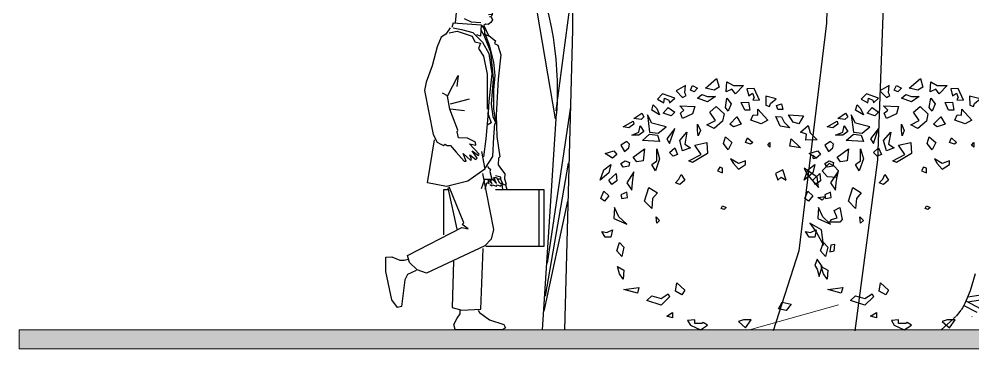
# Model space of a CAD drawing. Header units: millimetres. Extents: x 485872 to 486142, y -52344 to -52207.
# Drawn here: x 485994.97 to 485999.98, y -52339.38 to -52337.65 of the extents above; entities that cross this region are included whole.
import ezdxf

# ---------------------------------------------------------------- set-up
doc = ezdxf.new("R2010")
doc.units = ezdxf.units.MM
doc.header["$LTSCALE"] = 15
doc.styles.add('ATTR', font='romans.shx', dxfattribs={"width": 0.8, "height": 0.7})

# ---------------------------------------------------------------- blocks, each defined once
blk = doc.blocks.new('E39')
at = {"color": 47}
for p, q in [((36.7821, 13.516), (36.8153, 12.4644)), ((36.8153, 12.4644), (36.8929, 11.8249)), ((36.6712, 12.0807), (36.7355, 11.6)), ((36.8929, 11.8249), (36.9652, 11.6))]:
    blk.add_line(p, q, dxfattribs=at)
at = {"color": 45}
blk.add_line((36.638, 12.976), (36.6712, 12.0807), dxfattribs=at)
blk = doc.blocks.new('e48')
at = {"color": 47}
for p, q in [((26.5893, 7.0054), (26.6077, 6.9426)), ((26.6077, 6.9426), (26.6241, 6.9043)), ((26.6169, 6.9009), (26.504, 6.9193)), ((26.6174, 6.9199), (26.5683, 6.9279)), ((26.6042, 6.9206), (26.6042, 6.9206)), ((26.624, 6.9045), (26.5705, 6.877)), ((26.6322, 6.8876), (26.5837, 6.8626)), ((26.6013, 6.8454), (26.602, 6.8468)), ((26.6711, 6.8384), (26.7168, 6.797))]:
    blk.add_line(p, q, dxfattribs=at)
for start, end in [(203.0722, 214.4919), (214.7711, 223.5689), (224.2985, 227.9)]:
    blk.add_arc((26.7973, 6.9781), 0.1884, start, end, dxfattribs=at)
blk = doc.blocks.new('m4')
at = {"color": 27}
for p, q in [((1153046.83, 193666.11), (1153061.64, 193753.86)), ((1153036.08, 193749.48), (1153046.59, 193669.64)), ((1153039.41, 193704.98), (1153042.92, 193574)), ((1153050.25, 193603.13), (1153040.14, 193671.39)), ((1153052.41, 193574), (1153046.31, 193668.45)), ((1153051.14, 193588.64), (1153041.15, 193646.77)), ((1153051.77, 193582.21), (1153041.4, 193630.22))]:
    blk.add_line(p, q, dxfattribs=at)
for centre, start, end in [((1153196, 193678.1), 154.547, 183.6902), ((1153189.35, 193709), 173.4603, 181.5354)]:
    blk.add_arc(centre, 150, start, end, dxfattribs=at)
blk = doc.blocks.new('A$C1FC02FEC')
at = {"color": 72}
for points in [[(0.3695, 0.7393), (0.3625, 0.7132), (0.3772, 0.7051), (0.4025, 0.7105)], [(0.2429, 0.6751), (0.2587, 0.71), (0.2806, 0.7089), (0.2748, 0.6879), (0.2638, 0.6959), (0.2587, 0.6832), (0.2629, 0.676)], [(0.2908, 0.7186), (0.314, 0.6943), (0.3245, 0.7078), (0.3414, 0.6997), (0.3393, 0.7294), (0.3203, 0.7186)], [(0.4404, 0.7186), (0.4257, 0.7105), (0.4362, 0.6997), (0.4468, 0.7051)], [(0.4594, 0.6889), (0.4636, 0.697), (0.4615, 0.7186), (0.4889, 0.7024), (0.4699, 0.6835)], [(0.2134, 0.657), (0.2106, 0.6657), (0.1938, 0.6795), (0.2247, 0.6874), (0.2246, 0.6606)], [(0.3393, 0.6808), (0.3266, 0.6646), (0.3351, 0.643), (0.3435, 0.6538)], [(0.373, 0.6862), (0.3962, 0.67), (0.4257, 0.6808), (0.413, 0.6916), (0.3962, 0.6862)], [(0.4931, 0.6808), (0.5289, 0.6943), (0.5437, 0.6781), (0.5247, 0.6673), (0.5226, 0.6808), (0.51, 0.6754), (0.5079, 0.6673)], [(0.1789, 0.6646), (0.1742, 0.6484), (0.1893, 0.6482), (0.193, 0.6595)], [(0.2478, 0.6494), (0.2184, 0.6162), (0.2382, 0.6053), (0.2686, 0.6167), (0.2616, 0.6326), (0.2484, 0.6309)], [(0.2754, 0.6694), (0.2716, 0.6464), (0.2867, 0.6462), (0.2973, 0.6684)], [(0.3709, 0.6565), (0.3477, 0.6349), (0.3519, 0.6133), (0.3772, 0.5917), (0.3983, 0.6025), (0.373, 0.616), (0.3899, 0.6403)], [(0.4784, 0.6592), (0.4341, 0.6565), (0.4404, 0.6349), (0.4699, 0.6214), (0.4763, 0.6376), (0.4657, 0.6457)], [(0.5121, 0.6538), (0.4931, 0.6403), (0.5037, 0.6295), (0.5268, 0.6376)], [(0.5563, 0.6619), (0.5458, 0.6511), (0.5374, 0.6322), (0.5605, 0.6457)], [(0.1141, 0.629), (0.1276, 0.6056), (0.1438, 0.6103), (0.1578, 0.632)], [(0.1542, 0.594), (0.182, 0.5989), (0.1952, 0.6274), (0.1787, 0.6261), (0.1706, 0.6104)], [(0.3098, 0.6268), (0.2971, 0.6052), (0.3203, 0.5971), (0.3309, 0.6052)], [(0.5184, 0.5971), (0.5605, 0.6079), (0.5732, 0.6322), (0.5669, 0.5808), (0.5416, 0.5781)], [(0.5901, 0.6376), (0.5837, 0.6268), (0.5922, 0.6187), (0.6132, 0.6214)], [(0.0731, 0.5588), (0.1067, 0.558), (0.1046, 0.575), (0.1223, 0.5812), (0.0998, 0.6007), (0.094, 0.5796)], [(0.4257, 0.6052), (0.4173, 0.5862), (0.4236, 0.57), (0.4257, 0.5862)], [(0.5079, 0.5484), (0.4931, 0.5917), (0.5163, 0.5619)], [(0.5943, 0.5998), (0.5837, 0.5835), (0.5985, 0.5727), (0.6196, 0.5727), (0.5985, 0.5808)], [(0.6153, 0.6133), (0.6132, 0.6052), (0.628, 0.5944), (0.6448, 0.5971)], [(0.1496, 0.5619), (0.1222, 0.5349), (0.1538, 0.5403)], [(0.2782, 0.5646), (0.2634, 0.5511), (0.2697, 0.5457), (0.2845, 0.5511)], [(0.3435, 0.5673), (0.3245, 0.5511), (0.3351, 0.5295), (0.3498, 0.5484)], [(0.4573, 0.5808), (0.4636, 0.5457), (0.4468, 0.5349), (0.4699, 0.5268), (0.4784, 0.5565)], [(0.5437, 0.5727), (0.5374, 0.5538), (0.5879, 0.5565), (0.5669, 0.5754)], [(0.2128, 0.5511), (0.2128, 0.5376), (0.2192, 0.543)], [(0.3983, 0.5511), (0.3962, 0.5187), (0.4404, 0.4917), (0.451, 0.4971), (0.4151, 0.516), (0.4341, 0.543)], [(0.4931, 0.5349), (0.4847, 0.516), (0.4973, 0.5106), (0.5079, 0.5214)], [(0.6406, 0.5241), (0.628, 0.5349), (0.6259, 0.5457), (0.6343, 0.5538), (0.6512, 0.543)], [(0.0864, 0.5133), (0.0759, 0.5052), (0.0843, 0.5025)], [(0.5458, 0.5322), (0.5374, 0.5025), (0.55, 0.4674), (0.5605, 0.4863), (0.5458, 0.4971)], [(0.5816, 0.5322), (0.5858, 0.4971), (0.6048, 0.4944), (0.6153, 0.5079)], [(0.6722, 0.5268), (0.6638, 0.516), (0.6765, 0.5052), (0.6975, 0.5187)], [(0.0232, 0.4809), (0.0379, 0.489), (0.059, 0.4674), (0.0443, 0.4512), (0.0148, 0.4485), (0.0105, 0.4674)], [(0.3203, 0.489), (0.3056, 0.4728), (0.2845, 0.4863), (0.2845, 0.4971), (0.3056, 0.489), (0.3287, 0.5025)], [(0.3519, 0.4755), (0.3604, 0.4782), (0.3667, 0.4674), (0.3519, 0.462)], [(0.6512, 0.489), (0.6385, 0.4971), (0.6259, 0.4917), (0.628, 0.4809), (0.6448, 0.4782)], [(0.6807, 0.4863), (0.687, 0.462), (0.7123, 0.4404), (0.7017, 0.4701)], [(0.0695, 0.4187), (0.0738, 0.4485), (0.1117, 0.4755), (0.1033, 0.4566)], [(0.1644, 0.4404), (0.1749, 0.4701), (0.196, 0.4593), (0.1897, 0.4404), (0.1791, 0.4485)], [(0.4741, 0.4566), (0.4636, 0.4404), (0.4784, 0.4269), (0.491, 0.4323), (0.4805, 0.4431)], [(0.6132, 0.4647), (0.6343, 0.4323), (0.6196, 0.4106), (0.6174, 0.4323)], [(0.6659, 0.4593), (0.6638, 0.4377), (0.6786, 0.4269), (0.687, 0.4404)], [(0.5437, 0.4025), (0.5584, 0.3863), (0.5605, 0.3566), (0.5816, 0.3782), (0.569, 0.4187)], [(0.6512, 0.3971), (0.6491, 0.3863), (0.6322, 0.389), (0.6343, 0.4052)], [(0.687, 0.3944), (0.6996, 0.3782), (0.7102, 0.3863), (0.7017, 0.4079)], [(0.0485, 0.3917), (0.059, 0.3809), (0.0716, 0.389)], [(0.0232, 0.3512), (0.0063, 0.3593), (0, 0.3242), (0.0063, 0.3161), (0.0358, 0.3161), (0.0316, 0.3242), (0.0148, 0.3296)], [(0.3519, 0.3647), (0.3414, 0.3593), (0.3477, 0.3539), (0.3561, 0.3566)], [(0.6701, 0.3593), (0.6722, 0.3269), (0.6343, 0.3107), (0.6575, 0.3323)], [(0.0548, 0.2485), (0.0611, 0.2945), (0.0948, 0.3134), (0.0759, 0.2864)], [(0.5479, 0.3323), (0.5374, 0.3215), (0.5458, 0.3134)], [(0.6765, 0.2945), (0.6807, 0.2729), (0.6975, 0.2729), (0.7081, 0.2891), (0.6933, 0.2864)], [(0.6554, 0.2567), (0.6427, 0.2431), (0.6491, 0.2161), (0.6638, 0.2323)], [(0.0337, 0.2485), (0.0358, 0.2296), (0.0232, 0.2323), (0.0211, 0.2512)], [(0.0674, 0.1567), (0.059, 0.1864), (0.0738, 0.208), (0.0801, 0.1891), (0.0738, 0.1783)], [(0.6617, 0.1864), (0.6427, 0.1756), (0.6448, 0.1486), (0.6554, 0.1648)], [(0.4868, 0.1378), (0.4636, 0.1162), (0.472, 0.1027), (0.491, 0.1135)], [(0.5985, 0.1243), (0.6027, 0.1081), (0.6427, 0.1189)], [(0.5121, 0.1054), (0.5079, 0.0973), (0.5332, 0.0729), (0.5753, 0.0865), (0.5605, 0.1), (0.5332, 0.0919)], [(0.177, 0.081), (0.1496, 0.0756), (0.1644, 0.0567), (0.1876, 0.0621)], [(0.2845, 0.0054), (0.2676, 0.0297), (0.2908, 0.0297), (0.3056, 0.0243)], [(0.4173, 0), (0.3962, 0.0135), (0.4088, 0.0216), (0.413, 0.0189), (0.4341, 0.0189), (0.4341, 0.0297), (0.4552, 0.027), (0.4468, 0.0135)], [(0.4994, 0.0351), (0.5163, 0.0405), (0.4994, 0.0513)]]:
    blk.add_lwpolyline(points, close=True, dxfattribs=at)
at = {"color": 72, "style": 'ATTR', "width": 0.8, "flags": 9}
blk.add_attdef('ESTCODE', (0.3561, 0.3566), '', height=0.00445, dxfattribs=at)
blk = doc.blocks.new('02FMAN04')
at = {"color": 0, "linetype": 'ByBlock'}
for p, q in [((-4.09, 62.9), (-4.33, 61.98)), ((-5.2, 47.99), (-6.24, 48.51)), ((-0.79, 47.26), (-4.66, 46.29)), ((-4.66, 45.32), (-1.76, 44.94)), ((2.36, 30.85), (1.69, 28.89)), ((4.43, 30.85), (2.36, 30.85)), ((2.51, 28.87), (2.82, 30.11)), ((2.82, 30.11), (3.14, 30.11)), ((5.71, 30.87), (5.16, 30.87)), ((5.55, 30.07), (5.86, 30.04)), ((5.86, 30.04), (6.08, 28.92)), ((6.66, 29.76), (6.92, 28.85)), ((-5.14, 29.12), (-3.33, 20.66)), ((13.53, 28.78), (13.53, 17.2))]:
    blk.add_line(p, q, dxfattribs=at)
for points in [[(3.51, 70.28), (3.91, 71.74), (3.66, 71.99), (0.03, 71.85), (-1.88, 71.7), (-2.77, 71.46), (-3.55, 70.85), (-3.84, 70.32), (-4.26, 68.83), (-3.77, 66.74), (-3.38, 65.74), (-3.62, 62.94)], [(-0.96, 67.59), (-0.21, 67.87), (0.6, 68.72), (1.6, 70.67), (2.91, 71.77), (3.55, 71.85), (3.83, 71.67)], [(3.27, 70.67), (3.87, 68.94), (4.08, 68.01), (3.76, 67.34), (4.58, 65.85), (4.47, 65.42), (3.91, 65.25), (3.94, 64.64), (3.76, 64.18), (3.98, 63.54), (3.66, 62.97), (3.09, 62.62), (2.59, 62.69), (2.24, 62.41), (3.27, 60.21), (2.45, 60.53), (2.41, 61.52), (1.99, 62.3), (1.63, 62.23)], [(3.23, 70.75), (2.7, 70.82), (1.77, 70.67)], [(-0.96, 67.55), (-1.35, 67.94), (-2.03, 67.91), (-2.49, 67.62), (-2.81, 67.09), (-2.63, 66.24), (-1.99, 65.56), (-1.42, 65.17), (-1.03, 65.21), (-0.75, 65.56)], [(-3.3, 65.28), (-2.81, 65.67), (-2.59, 66.13)], [(3.87, 64.61), (3.16, 64.54)], [(3.48, 65.35), (3.83, 65.49)], [(-4.09, 62.9), (1.67, 62.55), (1.53, 60.17), (0.78, 60.45)], [(1.6, 62.9), (-0.32, 63.05), (-1.71, 63.76)], [(3.59, 64.18), (3.37, 64.18)], [(-4.68, 61.9), (-5.54, 60.6), (-6.5, 60), (-7.36, 58.01), (-8.4, 54.12), (-9.61, 50.75), (-9.95, 49.03), (-8.14, 40.04), (-7.36, 38.49), (-6.58, 38.06), (-6.06, 37.8), (-5.72, 38.06), (-5.28, 37.8), (-4.59, 37.8), (-4.25, 37.37), (-3.47, 36.42), (-1.83, 34.6), (-1.39, 34.6), (-2, 36.16), (-0.53, 34.77), (-0.27, 34.95), (-0.62, 35.9), (0.59, 34.95), (0.85, 35.21), (-0.18, 36.67), (1.11, 35.72), (1.29, 35.98), (-0.7, 38.14), (0.59, 37.88), (0.51, 38.49), (-0.44, 38.92), (-1.14, 39.27), (-2.95, 39.35), (-3.21, 40.56), (-3.12, 40.91), (-4.77, 45.23), (-5.2, 47.9), (-3.04, 52.14), (-3.3, 49.89)], [(-4.85, 60.86), (-3.21, 61.21), (-0.18, 60.17), (0.42, 59.05), (1.54, 58.79), (1.11, 57.66), (2.15, 56.11), (2.93, 52.4), (2.93, 45.23)], [(-4.07, 61.9), (-2.35, 61.55), (-0.01, 60.95), (1.98, 58.96), (3.27, 56.63), (3.88, 52.48), (3.27, 46.87), (3.1, 44.54), (2.67, 39.18), (2.15, 35.47)], [(1.63, 61.47), (2.24, 60.43), (3.62, 56.97), (4.14, 51.45), (3.71, 46.26), (4.05, 43.76), (4.74, 42.2), (4.31, 45.31), (4.31, 49.2), (4.57, 52.14), (4.31, 54.9), (3.45, 58.18), (2.5, 60.69)], [(3.36, 60.26), (4.66, 59.22), (4.4, 58.7), (5.09, 58.36), (5.69, 56.37), (5.18, 51.36), (4.74, 44.02), (4.92, 39.61), (5.52, 35.47), (5.26, 35.21), (5.18, 33.82), (5.87, 32.87), (6.56, 32.01), (6.47, 30.97), (6.82, 29.85), (6.3, 29.68), (5.69, 30.8), (5.69, 31.32), (4.66, 31.58)], [(3.01, 44.54), (3.71, 42.46), (2.93, 41.94)], [(2.58, 33.22), (4.05, 35.55), (4.31, 39.52), (4.48, 42.29)], [(1.72, 36.59), (2.41, 32.96), (-1.05, 30.46), (-5.46, 29.42), (-9.35, 30.11), (-7.88, 38.92)], [(3.01, 33.48), (3.19, 33.22), (3.62, 32.96), (3.45, 32.44), (3.88, 30.89)], [(1.94, 32.06), (4.19, 20.57), (3.76, 18.58), (2.46, 17.2), (-9.55, 11.59), (-11.46, 12.28), (-13.01, 13.83), (-13.44, 15.21), (-2.29, 21), (-0.99, 20.74), (-2.2, 21.61), (-1.86, 21.95), (-4.88, 29.29)], [(3.36, 29.85), (3.1, 30.63), (3.27, 30.63), (3.97, 29.94), (3.62, 30.63), (4.05, 30.8), (4.83, 30.02), (4.31, 31.23), (4.83, 31.23), (5.44, 30.11)], [(3.45, 29.83), (3.86, 29.55), (4.03, 29.72), (4.82, 29.46), (5.01, 29.7), (5.66, 29.46), (5.88, 29.74)], [(-6.01, 19.45), (-6.01, 28.78), (-5.06, 28.78)], [(4.62, 28.78), (14.57, 28.78), (14.57, 17.11), (2.64, 17.11)], [(-4.02, 14.09), (-4.28, 4.59), (-2.29, 4.07), (1.6, 4.24), (2.12, 16.68)], [(-11.63, 12.19), (-13.44, 11.33), (-13.96, 10.29), (-14.31, 7.53), (-14.65, 4.76), (-15.52, 4.59), (-16.64, 6.14), (-17.85, 11.93), (-17.85, 14.87), (-16.64, 14.96), (-15, 14.26), (-14.14, 14.26), (-13.27, 14.52)], [(1.08, 4.07), (1.34, 3.55), (3.41, 2.08), (6.35, 1.13), (6.7, 0.44), (6.09, 0.01), (-0.56, 0.01), (-3.67, 0.1), (-3.93, 1.13), (-3.24, 2.43), (-2.64, 3.29), (-2.64, 3.98)]]:
    blk.add_lwpolyline(points, dxfattribs=at)
for points in [[(2.27, 67.66), (3.34, 68.01), (3.59, 67.8)], [(2.38, 67.48), (3.41, 67.3), (3.41, 67.06), (3.12, 66.95), (2.52, 67.23)]]:
    blk.add_lwpolyline(points, close=True, dxfattribs=at)

msp = doc.modelspace()

# ---------------------------------------------------------------- hatches: boundary and pattern name
at = {"linetype": 'Continuous', "lineweight": 13}
h = msp.add_hatch(color=256, dxfattribs=at)
h.dxf.hatch_style = 1
h.paths.add_polyline_path([(486043.58, -52339.2766), (485994.9711, -52339.2766), (485994.9711, -52339.3766), (486043.58, -52339.3766)])

# ---------------------------------------------------------------- linework, layer by layer
at = {"linetype": 'Continuous', "lineweight": 0}
msp.add_lwpolyline([(485999.2732, -52339.1459), (485998.8061, -52339.2766)], dxfattribs=at)
at = {"linetype": 'Continuous', "lineweight": 13}
msp.add_lwpolyline([(486043.58, -52339.2766), (485994.9711, -52339.2766), (485994.9711, -52339.3766), (486043.58, -52339.3766)], close=True, dxfattribs=at)

# ---------------------------------------------------------------- block references
at = {"lineweight": 5}
for name, p, xscale, yscale, zscale in [('E39', (486067.9491, -52360.9415), -1.867160084307194, 1.867160084307194, 1.867160084307194), ('e48', (486037.3948, -52348.8383), -1.40674330946058, 1.40674330946058, 1.40674330946058)]:
    msp.add_blockref(name, p, dxfattribs=dict(at, xscale=xscale, yscale=yscale, zscale=zscale))
for name, p, xscale, yscale, zscale in [('m4', (499834.3485, -54662.1646), -0.012, 0.012, 0.012), ('02FMAN04', (485997.3537, -52339.2769), 0.02557648107316345, 0.02557648107316345, 0.02557648107316345)]:
    msp.add_blockref(name, p, dxfattribs=dict(xscale=xscale, yscale=yscale, zscale=zscale))
at = {"color": 4, "xscale": -1.782512285651406, "yscale": 1.782512285578938, "zscale": 1.782512285575677}
for p in [(485999.2916, -52339.2766), (486000.3616, -52339.2766)]:
    msp.add_blockref('A$C1FC02FEC', p, dxfattribs=at)

doc.saveas('drawing.dxf')
